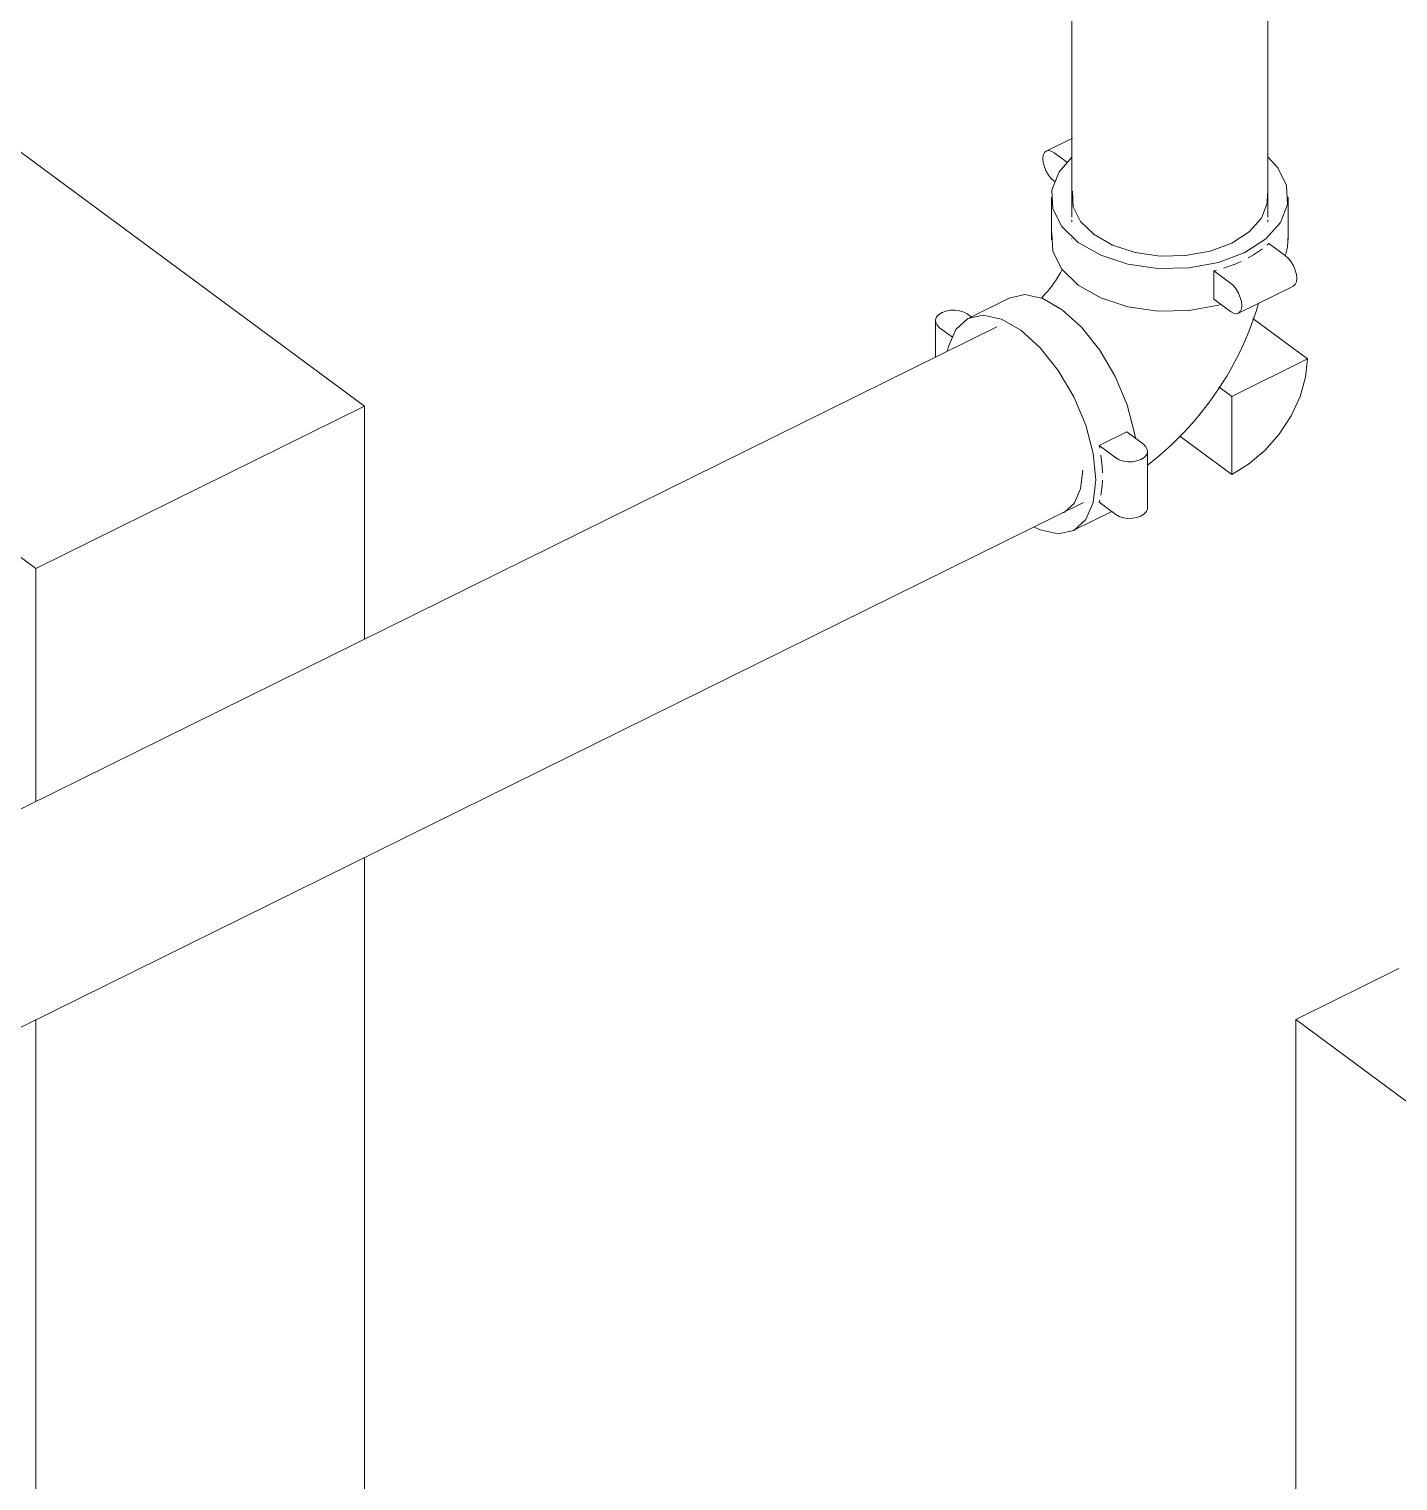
# Model space of a CAD drawing. Header units: metres. Extents: x 63 to 378, y -27 to 78.
# Drawn here: x 320.027 to 321.936, y 1.531 to 3.556 of the extents above; entities that cross this region are included whole.
import ezdxf

# ---------------------------------------------------------------- set-up
doc = ezdxf.new("R2010")
doc.units = ezdxf.units.M
for name, color, linetype, lineweight in [('A-FLOR', 7, 'Continuous', 9), ('M-EQPM', 7, 'Continuous', 18), ('P-PIPE', 7, 'Continuous', 18)]:
    doc.layers.add(name, color=color, linetype=linetype, lineweight=lineweight)

# ---------------------------------------------------------------- blocks, each defined once
blk = doc.blocks.new('Victaulic-IPS-Elbow No 10-13 - AC-2769218-3D BOMBAS')
at = {"layer": 'P-PIPE', "color": 1, "true_color": 0xff0000}
for p, q in [((-55.7866, 3.2893), (-55.7866, 3.2866)), ((-55.5136, 3.2866), (-55.5136, 3.2893)), ((-55.7866, 3.2635), (-55.7867, 3.2624))]:
    blk.add_line(p, q, dxfattribs=at)
at = {"layer": 'P-PIPE', "color": 1, "lineweight": 9, "true_color": 0xff0000}
for p, q in [((-55.458, 3.0955), (-55.5344, 3.152)), ((-55.458, 3.0955), (-55.5637, 3.0433)), ((-55.5816, 3.0565), (-55.5637, 3.0433)), ((-55.5637, 3.0433), (-55.5637, 2.9345)), ((-55.6361, 2.988), (-55.5637, 2.9345))]:
    blk.add_line(p, q, dxfattribs=at)
at = {"layer": 'P-PIPE', "color": 1, "true_color": 0xff0000}
for points in [[(-55.8007, 3.2195, 0), (-55.8027, 3.2158, 0), (-55.8049, 3.212, 0), (-55.8072, 3.2083, 0), (-55.8096, 3.2046, 0), (-55.8122, 3.2009, 0), (-55.8148, 3.1972, 0), (-55.8175, 3.1937, 0), (-55.8203, 3.1902, 0), (-55.8232, 3.1868, 0), (-55.8261, 3.1835, 0), (-55.829, 3.1804, 0)], [(-55.5266, 3.1731, 0), (-55.5294, 3.1632, 0), (-55.5329, 3.1526, 0), (-55.5367, 3.1421, 0), (-55.5407, 3.1316, 0), (-55.5451, 3.1213, 0), (-55.5497, 3.1111, 0), (-55.5545, 3.101, 0), (-55.5597, 3.0911, 0), (-55.5651, 3.0813, 0), (-55.5707, 3.0716, 0), (-55.5766, 3.0621, 0), (-55.5827, 3.0527, 0), (-55.5891, 3.0434, 0), (-55.5957, 3.0343, 0), (-55.6025, 3.0254, 0), (-55.6095, 3.0167, 0), (-55.6167, 3.0081, 0), (-55.6242, 2.9997, 0), (-55.6318, 2.9915, 0), (-55.6397, 2.9835, 0), (-55.6477, 2.9758, 0), (-55.656, 2.9682, 0), (-55.6644, 2.9608, 0), (-55.673, 2.9537, 0), (-55.6813, 2.9472, 0)]]:
    blk.add_polyline3d(points, dxfattribs=at)
at = {"layer": 'P-PIPE', "color": 1, "lineweight": 9, "true_color": 0xff0000}
blk.add_polyline3d([(-55.5637, 2.9345, 0), (-55.5402, 2.9489, 0), (-55.5178, 2.968, 0), (-55.4978, 2.9908, 0), (-55.4811, 3.0163, 0), (-55.4685, 3.0432, 0), (-55.4607, 3.07, 0), (-55.458, 3.0955, 0)], dxfattribs=at)
blk = doc.blocks.new('Victaulic-IPS-Rigid Coupling Style 07-W07-107 - Standard-V401-3D BOMBAS')
at = {"layer": 'P-PIPE', "color": 1, "true_color": 0xff0000}
for p, q in [((-55.8733, 3.1806), (-55.9311, 3.1521)), ((-55.9769, 3.1486), (-55.9769, 3.098)), ((-55.9712, 3.1391), (-55.9532, 3.1258)), ((-55.9271, 3.154), (-55.9327, 3.1582)), ((-55.7101, 2.9936), (-55.7486, 2.9746)), ((-55.6868, 2.9765), (-55.7101, 2.9936)), ((-55.7486, 2.9746), (-55.7254, 2.9574)), ((-55.7486, 2.9746), (-55.7478, 2.9709)), ((-55.6812, 2.888), (-55.6812, 2.967)), ((-55.7715, 2.9402), (-55.7744, 2.9146)), ((-55.7745, 2.9142), (-55.7828, 2.8948)), ((-55.7478, 2.8983), (-55.7486, 2.8957)), ((-55.7848, 2.856), (-55.731, 2.8826)), ((-55.7254, 2.8785), (-55.7486, 2.8957))]:
    blk.add_line(p, q, dxfattribs=at)
for points in [[(-55.874, 3.1802, 0), (-55.8524, 3.1852, 0), (-55.8272, 3.1797, 0), (-55.8001, 3.1642, 0)], [(-55.9327, 3.1582, 0), (-55.9374, 3.1608, 0), (-55.9432, 3.1627, 0), (-55.9495, 3.1636, 0), (-55.956, 3.1635, 0), (-55.9622, 3.1623, 0), (-55.9677, 3.1603, 0), (-55.9722, 3.1574, 0), (-55.9753, 3.154, 0), (-55.9767, 3.1501, 0), (-55.9765, 3.1462, 0), (-55.9747, 3.1425, 0), (-55.9712, 3.1391, 0)], [(-55.8001, 3.1642, 0), (-55.7731, 3.1397, 0), (-55.7479, 3.1079, 0), (-55.7262, 3.071, 0), (-55.7096, 3.0315, 0), (-55.6992, 2.9921, 0), (-55.698, 2.9849, 0)], [(-55.8579, 3.1356, 0), (-55.885, 3.1511, 0), (-55.9102, 3.1566, 0), (-55.9318, 3.1517, 0), (-55.9485, 3.1367, 0), (-55.9589, 3.1127, 0), (-55.9601, 3.1071, 0)], [(-55.8389, 2.8607, 0), (-55.8309, 2.857, 0), (-55.8057, 2.8515, 0), (-55.784, 2.8564, 0), (-55.7674, 2.8714, 0), (-55.757, 2.8954, 0), (-55.7534, 2.9268, 0), (-55.757, 2.9635, 0), (-55.7674, 3.0029, 0), (-55.784, 3.0425, 0), (-55.8057, 3.0794, 0), (-55.8309, 3.1111, 0), (-55.8579, 3.1356, 0)], [(-55.7462, 2.9613, 0), (-55.7443, 2.9453, 0), (-55.7439, 2.9368, 0)], [(-55.7254, 2.9574, 0), (-55.7206, 2.9548, 0), (-55.7149, 2.9529, 0), (-55.7086, 2.952, 0), (-55.7021, 2.9521, 0), (-55.6959, 2.9533, 0), (-55.6903, 2.9553, 0), (-55.6859, 2.9582, 0), (-55.6828, 2.9616, 0), (-55.6813, 2.9655, 0), (-55.6815, 2.9694, 0), (-55.6834, 2.9731, 0), (-55.6868, 2.9765, 0)], [(-55.7439, 2.9265, 0), (-55.7443, 2.9186, 0), (-55.7462, 2.9054, 0)], [(-55.7831, 2.8944, 0), (-55.7968, 2.882, 0), (-55.7988, 2.881, 0)], [(-55.6812, 2.888, 0), (-55.6813, 2.8865, 0), (-55.6828, 2.8827, 0), (-55.6859, 2.8793, 0), (-55.6903, 2.8764, 0), (-55.6959, 2.8743, 0), (-55.7021, 2.8732, 0), (-55.7086, 2.8731, 0), (-55.7149, 2.874, 0), (-55.7206, 2.8758, 0), (-55.7254, 2.8785, 0)]]:
    blk.add_polyline3d(points, dxfattribs=at)
blk = doc.blocks.new('Victaulic-IPS-Rigid Coupling Style 07-W07-107 - Standard-V402-3D BOMBAS')
at = {"layer": 'P-PIPE', "color": 1, "true_color": 0xff0000}
for p, q in [((-55.7859, 3.4036), (-55.8224, 3.3855)), ((-55.7929, 3.3694), (-55.8114, 3.3831)), ((-55.8114, 3.3434), (-55.81, 3.3424)), ((-55.7849, 3.3078), (-55.786, 3.3293)), ((-55.5139, 3.3261), (-55.5143, 3.3129)), ((-55.8152, 3.3211), (-55.8152, 3.2616)), ((-55.5143, 3.3129), (-55.5224, 3.2919)), ((-55.485, 3.2616), (-55.485, 3.3211)), ((-55.5224, 3.2919), (-55.5393, 3.2729)), ((-55.5393, 3.2729), (-55.5637, 3.2572)), ((-55.6637, 3.239), (-55.6984, 3.2439)), ((-55.594, 3.2459), (-55.6281, 3.2397)), ((-55.5637, 3.2572), (-55.594, 3.2459)), ((-55.5121, 3.2565), (-55.5144, 3.2544)), ((-55.5121, 3.2565), (-55.4888, 3.2393)), ((-55.6281, 3.2397), (-55.6637, 3.239)), ((-55.5849, 3.2195), (-55.5887, 3.2186)), ((-55.5655, 3.2014), (-55.5887, 3.2186)), ((-55.5887, 3.2186), (-55.5887, 3.1789)), ((-55.5545, 3.1592), (-55.4778, 3.1971)), ((-55.5887, 3.1789), (-55.5655, 3.1617))]:
    blk.add_line(p, q, dxfattribs=at)
for points in [[(-55.8114, 3.3831, 0), (-55.8155, 3.3854, 0), (-55.8193, 3.3862, 0), (-55.8225, 3.3855, 0), (-55.825, 3.3832, 0), (-55.8266, 3.3796, 0), (-55.8271, 3.3749, 0), (-55.8266, 3.3693, 0), (-55.825, 3.3634, 0), (-55.8225, 3.3574, 0), (-55.8193, 3.3519, 0), (-55.8155, 3.3471, 0), (-55.8114, 3.3434, 0)], [(-55.7863, 3.3775, 0), (-55.8045, 3.3564, 0), (-55.8144, 3.331, 0), (-55.8131, 3.305, 0), (-55.8006, 3.2801, 0), (-55.7779, 3.2579, 0)], [(-55.7779, 3.2579, 0), (-55.7465, 3.2401, 0), (-55.7085, 3.2278, 0), (-55.6666, 3.2218, 0), (-55.6235, 3.2226, 0), (-55.5822, 3.2301, 0), (-55.5456, 3.2439, 0), (-55.5161, 3.2628, 0), (-55.4957, 3.2858, 0), (-55.4858, 3.3111, 0), (-55.4872, 3.3372, 0), (-55.4996, 3.3621, 0), (-55.5131, 3.3767, 0)], [(-55.7558, 3.2689, 0), (-55.7746, 3.2872, 0), (-55.7849, 3.3078, 0)], [(-55.7779, 3.1984, 0), (-55.8006, 3.2206, 0), (-55.8131, 3.2455, 0), (-55.8144, 3.2715, 0)], [(-55.6984, 3.2439, 0), (-55.7298, 3.2541, 0), (-55.7558, 3.2689, 0)], [(-55.4853, 3.2677, 0), (-55.4858, 3.2516, 0), (-55.4889, 3.2401, 0)], [(-55.5209, 3.2491, 0), (-55.5332, 3.2407, 0), (-55.5407, 3.2365, 0)], [(-55.5507, 3.2315, 0), (-55.5591, 3.2279, 0), (-55.5751, 3.2223, 0)], [(-55.4888, 3.2393, 0), (-55.4848, 3.2356, 0), (-55.481, 3.2308, 0), (-55.4777, 3.2252, 0), (-55.4752, 3.2193, 0), (-55.4736, 3.2133, 0), (-55.4731, 3.2078, 0), (-55.4736, 3.2031, 0), (-55.4752, 3.1995, 0), (-55.4777, 3.1972, 0)], [(-55.5655, 3.1617, 0), (-55.5614, 3.1594, 0), (-55.5576, 3.1586, 0), (-55.5544, 3.1593, 0), (-55.5519, 3.1616, 0), (-55.5503, 3.1652, 0), (-55.5498, 3.1699, 0), (-55.5503, 3.1754, 0), (-55.5519, 3.1814, 0), (-55.5544, 3.1874, 0), (-55.5576, 3.1929, 0), (-55.5614, 3.1977, 0), (-55.5655, 3.2014, 0)], [(-55.579, 3.1716, 0), (-55.5822, 3.1706, 0), (-55.6235, 3.1631, 0), (-55.6666, 3.1623, 0), (-55.7085, 3.1683, 0), (-55.7465, 3.1806, 0), (-55.7779, 3.1984, 0)]]:
    blk.add_polyline3d(points, dxfattribs=at)
blk = doc.blocks.new('TAA - Ayura Etapa 3 T - TAA - Ayura Etapa 3 T-2912359-3D BOMBAS')
at = {"layer": 'M-EQPM'}
for p, q in [((-58.1022, 4.0119), (-56.7728, 3.0296)), ((-57.2311, 2.803), (-58.5606, 3.7854)), ((-56.7728, 3.0296), (-57.2311, 2.803)), ((-56.7728, 3.0296), (-56.7728, 2.7047)), ((-57.2311, 2.4781), (-57.2311, 2.803)), ((-56.7728, 2.4001), (-56.7728, 1.3564)), ((-57.2311, 1.309), (-57.2311, 2.1736))]:
    blk.add_line(p, q, dxfattribs=at)

msp = doc.modelspace()

# ---------------------------------------------------------------- linework, layer by layer
at = {"layer": 'A-FLOR'}
for p, q in [((321.9371, 2.2451), (321.7934, 2.1741)), ((321.7934, 2.1741), (325.212, -0.3519)), ((321.7934, 2.1741), (321.7934, 0.8993))]:
    msp.add_line(p, q, dxfattribs=at)
at = {"layer": 'P-PIPE', "color": 1, "true_color": 0xff0000}
for p, q in [((321.4813, 5.3941), (321.4813, 3.2934)), ((321.7544, 3.2934), (321.7544, 5.3941)), ((321.3765, 3.1402), (319.6273, 2.2757)), ((319.7309, 2.0224), (321.4974, 2.8954))]:
    msp.add_line(p, q, dxfattribs=at)

# ---------------------------------------------------------------- block references
at = {"layer": 'M-EQPM'}
msp.add_blockref('TAA - Ayura Etapa 3 T - TAA - Ayura Etapa 3 T-2912359-3D BOMBAS', (377.268, 0), dxfattribs=at)
at = {"layer": 'P-PIPE', "color": 1, "true_color": 0xff0000}
for name in ['Victaulic-IPS-Rigid Coupling Style 07-W07-107 - Standard-V402-3D BOMBAS', 'Victaulic-IPS-Elbow No 10-13 - AC-2769218-3D BOMBAS', 'Victaulic-IPS-Rigid Coupling Style 07-W07-107 - Standard-V401-3D BOMBAS']:
    msp.add_blockref(name, (377.268, 0), dxfattribs=at)

doc.saveas('drawing.dxf')
